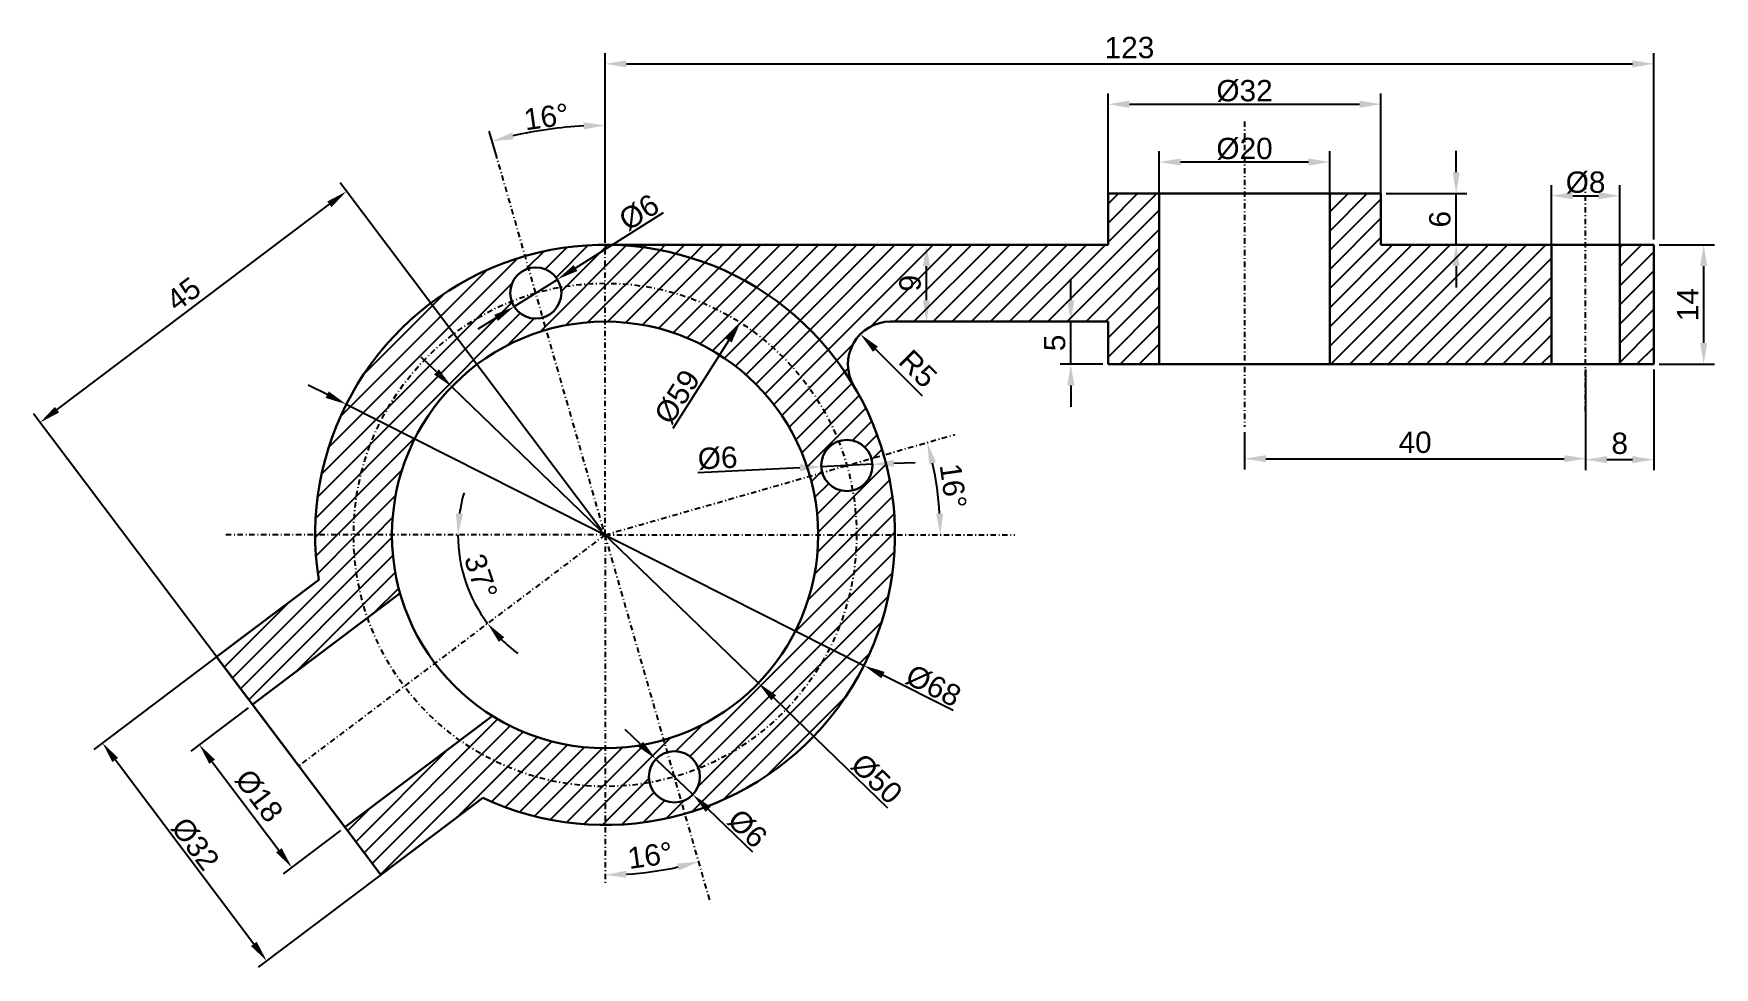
# Model space of a CAD drawing. Header units: millimetres. Extents: x -67 to 130, y -51 to 59.
import ezdxf

# ---------------------------------------------------------------- set-up
doc = ezdxf.new("R2010")
doc.units = ezdxf.units.MM
doc.header["$LTSCALE"] = 0.05
doc.linetypes.add('DASHDOT', pattern=[25.4, 12.7, -6.35, 0, -6.35])
for name, color, linetype in [('Axe', 1, 'DASHDOT'), ('Cote', 7, 'Continuous'), ('Hasuri', 3, 'Continuous')]:
    doc.layers.add(name, color=color, linetype=linetype)
doc.layers.add('Groase', color=5, linetype='Continuous', lineweight=30)
doc.styles.get("Standard").update_dxf_attribs({"font": 'Arial.ttf'})
doc.dimstyles.new('ISO-25', dxfattribs={"dimtxt": 2.5, "dimasz": 2.5, "dimexe": 1.25, "dimexo": 0.625, "dimtad": 1, "dimtxsty": 'Standard', "dimcen": 2.5, "dimadec": 0, "dimazin": 0, "dimtfac": 1, "dimtmove": 0, "dimatfit": 3, "dimfxl": 1, "dimarcsym": 0})
doc.dimstyles.new('ISO-25 - FI', dxfattribs={"dimtxt": 2.5, "dimasz": 2.5, "dimexe": 1.25, "dimexo": 0, "dimgap": 0.2, "dimtad": 1, "dimtxsty": 'Standard', "dimcen": 2.5, "dimadec": 0, "dimazin": 0, "dimtfac": 1, "dimtmove": 0, "dimatfit": 3, "dimfxl": 1, "dimarcsym": 0})

# ---------------------------------------------------------------- blocks, each defined once
blk = doc.blocks.new('*D4')
at = {"layer": 'Cote', "color": 0, "lineweight": -2, "transparency": 16777216}
for p, q in [((-41.85, -20.27), (-48.59, -25.34)), ((-46.08, -26.59), (-38.26, -36.97)), ((-31.02, -34.65), (-37.75, -39.72))]:
    blk.add_line(p, q, dxfattribs=at)
at = {"layer": 'Cote', "color": 0, "transparency": 16777216}
for points in [[(-45.75, -26.34), (-46.42, -26.84), (-47.59, -24.59)], [(-37.93, -36.72), (-38.59, -37.22), (-36.75, -38.97)]]:
    blk.add_solid(points, dxfattribs=at)
at = {"layer": 'Defpoints', "color": 0, "transparency": 16777216}
for p in [(-41.35, -19.89), (-30.52, -34.27), (-36.75, -38.97)]:
    blk.add_point(p, dxfattribs=at)
at = {"layer": 'Cote', "color": 0, "transparency": 16777216, "insert": (-40.6, -30.59), "char_height": 2.5, "attachment_point": 5, "rotation": 307}
blk.add_mtext('%%C18', dxfattribs=at)
blk = doc.blocks.new('*D5')
at = {"layer": 'Cote', "color": 0, "lineweight": -2, "transparency": 16777216}
for p, q in [((-0.38, 0.5), (-31.09, 41.25)), ((-64.28, 14.68), (-32.33, 38.75)), ((-36.31, -26.58), (-67.03, 14.17))]:
    blk.add_line(p, q, dxfattribs=at)
at = {"layer": 'Cote', "color": 0, "transparency": 16777216}
for points in [[(-32.58, 39.08), (-32.08, 38.42), (-30.34, 40.26)], [(-64.53, 15.01), (-64.03, 14.35), (-66.27, 13.17)]]:
    blk.add_solid(points, dxfattribs=at)
at = {"layer": 'Defpoints', "color": 0, "transparency": 16777216}
for p in [(-30.34, 40.26), (0, 0), (-35.94, -27.08)]:
    blk.add_point(p, dxfattribs=at)
at = {"layer": 'Cote', "color": 0, "transparency": 16777216, "insert": (-49.45, 28.23), "char_height": 2.5, "attachment_point": 5, "rotation": 37}
blk.add_mtext('45', dxfattribs=at)
blk = doc.blocks.new('*D6')
at = {"layer": 'Cote', "color": 0, "lineweight": -2, "transparency": 16777216}
for p, q in [((-45.57, -14.3), (-59.95, -25.14)), ((-57.44, -26.38), (-41.19, -47.95)), ((-26.31, -39.86), (-40.69, -50.69))]:
    blk.add_line(p, q, dxfattribs=at)
at = {"layer": 'Cote', "color": 0, "transparency": 16777216}
for points in [[(-57.11, -26.13), (-57.78, -26.63), (-58.95, -24.39)], [(-40.86, -47.69), (-41.53, -48.2), (-39.69, -49.94)]]:
    blk.add_solid(points, dxfattribs=at)
at = {"layer": 'Defpoints', "color": 0, "transparency": 16777216}
for p in [(-45.57, -14.3), (-26.31, -39.86), (-39.69, -49.94)]:
    blk.add_point(p, dxfattribs=at)
at = {"layer": 'Cote', "color": 0, "transparency": 16777216, "insert": (-48.08, -36.23), "char_height": 2.5, "attachment_point": 5, "rotation": 307}
blk.add_mtext('%%c32', dxfattribs=at)
blk = doc.blocks.new('*D7')
at = {"layer": 'Cote', "color": 0, "lineweight": -2, "transparency": 16777216}
for p, q in [((6.83, 37.75), (-3.47, 31.28)), ((-10.67, 26.76), (-5.59, 29.95)), ((-12.79, 25.43), (-14.91, 24.1))]:
    blk.add_line(p, q, dxfattribs=at)
at = {"layer": 'Cote', "color": 0, "transparency": 16777216}
for points in [[(-3.69, 31.63), (-3.25, 30.93), (-5.59, 29.95)], [(-13.01, 25.79), (-12.57, 25.08), (-10.67, 26.76)]]:
    blk.add_solid(points, dxfattribs=at)
at = {"layer": 'Defpoints', "color": 0, "transparency": 16777216}
for p in [(-5.59, 29.95), (-10.67, 26.76)]:
    blk.add_point(p, dxfattribs=at)
at = {"layer": 'Cote', "color": 0, "transparency": 16777216, "insert": (3.99, 37.8), "char_height": 2.5, "attachment_point": 5, "rotation": 32.1252}
blk.add_mtext('%%c6', dxfattribs=at)
blk = doc.blocks.new('*D8')
at = {"layer": 'Cote', "color": 0, "lineweight": -2, "transparency": 16777216}
for p, q in [((-12.77, 44.54), (-13.58, 47.34)), ((0, 45.78), (0, 49.25))]:
    blk.add_line(p, q, dxfattribs=at)
blk.add_arc((0, 0), 48, 92.9844, 103.0156, dxfattribs=at)
at = {"layer": 'Cote', "color": 0, "transparency": 16777216}
for points in [[(-2.51, 48.35), (-2.49, 47.52), (0, 48)], [(-10.71, 46.37), (-10.92, 47.17), (-13.23, 46.14)]]:
    blk.add_solid(points, dxfattribs=at)
at = {"layer": 'Defpoints', "color": 0, "transparency": 16777216}
for p in [(-4.46, 47.79), (0, 45.78), (-12.77, 44.54), (0, 0), (12.27, -42.78)]:
    blk.add_point(p, dxfattribs=at)
at = {"layer": 'Cote', "color": 0, "transparency": 16777216, "insert": (-6.89, 49), "char_height": 2.5, "attachment_point": 5, "rotation": 8}
blk.add_mtext('16%%D', dxfattribs=at)
blk = doc.blocks.new('*D9')
at = {"layer": 'Cote', "color": 0, "lineweight": -2, "transparency": 16777216}
for start, end in [(163.3918, 171.6959), (180, 217), (225.3041, 233.6082)]:
    blk.add_arc((0, 0), 17.26, start, end, dxfattribs=at)
at = {"layer": 'Cote', "color": 0, "transparency": 16777216}
for points in [[(-16.67, 2.46), (-17.5, 2.52), (-17.26, 0)], [(-12.46, -12.55), (-11.83, -12), (-13.79, -10.39)]]:
    blk.add_solid(points, dxfattribs=at)
at = {"layer": 'Defpoints', "color": 0, "transparency": 16777216}
for p in [(-44.55, 0), (0, 0), (0, 0), (-16.87, -3.69), (-35.94, -27.08)]:
    blk.add_point(p, dxfattribs=at)
at = {"layer": 'Cote', "color": 0, "transparency": 16777216, "insert": (-14.57, -4.87), "char_height": 2.5, "attachment_point": 5, "rotation": 288.5}
blk.add_mtext('37°', dxfattribs=at)
blk = doc.blocks.new('*D10')
at = {"layer": 'Cote', "color": 0, "lineweight": -2, "transparency": 16777216}
blk.add_arc((0, 0), 39.86, 273.5946, 282.4054, dxfattribs=at)
at = {"layer": 'Cote', "color": 0, "transparency": 16777216}
for points in [[(2.51, -40.19), (2.49, -39.36), (0, -39.86)], [(8.46, -38.52), (8.66, -39.33), (10.99, -38.31)]]:
    blk.add_solid(points, dxfattribs=at)
at = {"layer": 'Defpoints', "color": 0, "transparency": 16777216}
for p in [(-12.77, 44.54), (0, 0), (0, -41.04), (3.7, -39.68), (12.27, -42.78)]:
    blk.add_point(p, dxfattribs=at)
at = {"layer": 'Cote', "color": 0, "transparency": 16777216, "insert": (5.28, -37.58), "char_height": 2.5, "attachment_point": 5, "rotation": 8}
blk.add_mtext('16°', dxfattribs=at)
blk = doc.blocks.new('*D11')
at = {"layer": 'Cote', "color": 0, "lineweight": -2, "transparency": 16777216}
for p, q in [((4.17, -24.55), (2.36, -22.81)), ((5.97, -26.28), (10.29, -30.44)), ((17.33, -37.2), (12.1, -32.17))]:
    blk.add_line(p, q, dxfattribs=at)
at = {"layer": 'Cote', "color": 0, "transparency": 16777216}
for points in [[(4.45, -24.25), (3.88, -24.85), (5.97, -26.28)], [(12.39, -31.87), (11.81, -32.47), (10.29, -30.44)]]:
    blk.add_solid(points, dxfattribs=at)
at = {"layer": 'Defpoints', "color": 0, "transparency": 16777216}
for p in [(5.97, -26.28), (10.29, -30.44)]:
    blk.add_point(p, dxfattribs=at)
at = {"layer": 'Cote', "color": 0, "transparency": 16777216, "insert": (16.69, -34.43), "char_height": 2.5, "attachment_point": 5, "rotation": 316.1474}
blk.add_mtext('%%c6', dxfattribs=at)
blk = doc.blocks.new('*D12')
at = {"layer": 'Cote', "color": 0, "lineweight": -2, "transparency": 16777216}
for p, q in [((-19.78, 19.1), (-21.58, 20.84)), ((-17.98, 17.37), (17.98, -17.37)), ((33.18, -32.04), (19.78, -19.1))]:
    blk.add_line(p, q, dxfattribs=at)
at = {"layer": 'Cote', "color": 0, "transparency": 16777216}
for points in [[(-19.49, 19.4), (-20.07, 18.8), (-17.98, 17.37)], [(20.07, -18.8), (19.49, -19.4), (17.98, -17.37)]]:
    blk.add_solid(points, dxfattribs=at)
at = {"layer": 'Defpoints', "color": 0, "transparency": 16777216}
for p in [(-17.98, 17.37), (17.98, -17.37)]:
    blk.add_point(p, dxfattribs=at)
at = {"layer": 'Cote', "color": 0, "transparency": 16777216, "insert": (31.84, -28.6), "char_height": 2.5, "attachment_point": 5, "rotation": 316.0023}
blk.add_mtext('%%c50', dxfattribs=at)
blk = doc.blocks.new('*D13')
at = {"layer": 'Cote', "color": 0, "lineweight": -2, "transparency": 16777216}
for p, q in [((-32.59, 16.44), (-34.82, 17.56)), ((-30.36, 15.31), (30.36, -15.31)), ((40.81, -20.58), (32.59, -16.44))]:
    blk.add_line(p, q, dxfattribs=at)
at = {"layer": 'Cote', "color": 0, "transparency": 16777216}
for points in [[(-32.4, 16.81), (-32.78, 16.06), (-30.36, 15.31)], [(32.78, -16.06), (32.4, -16.81), (30.36, -15.31)]]:
    blk.add_solid(points, dxfattribs=at)
at = {"layer": 'Defpoints', "color": 0, "transparency": 16777216}
for p in [(-30.36, 15.31), (30.36, -15.31)]:
    blk.add_point(p, dxfattribs=at)
at = {"layer": 'Cote', "color": 0, "transparency": 16777216, "insert": (38.51, -17.69), "char_height": 2.5, "attachment_point": 5, "rotation": 333.2362}
blk.add_mtext('%%c68', dxfattribs=at)
blk = doc.blocks.new('*D14')
at = {"layer": 'Cote', "color": 0, "lineweight": -2, "transparency": 16777216}
for p, q in [((31.35, 8.27), (25.36, 7.99)), ((33.85, 8.39), (36.35, 8.5)), ((10.89, 7.32), (22.86, 7.88))]:
    blk.add_line(p, q, dxfattribs=at)
at = {"layer": 'Cote', "color": 0, "transparency": 16777216}
for points in [[(22.84, 8.29), (22.88, 7.46), (25.36, 7.99)], [(33.83, 8.8), (33.87, 7.97), (31.35, 8.27)]]:
    blk.add_solid(points, dxfattribs=at)
at = {"layer": 'Defpoints', "color": 0, "transparency": 16777216}
for p in [(25.36, 7.99), (31.35, 8.27)]:
    blk.add_point(p, dxfattribs=at)
at = {"layer": 'Cote', "color": 0, "transparency": 16777216, "insert": (13.2, 8.98), "char_height": 2.5, "attachment_point": 5, "rotation": 2.6546}
blk.add_mtext('%%c6', dxfattribs=at)
blk = doc.blocks.new('*D15')
at = {"layer": 'Cote', "color": 0, "lineweight": -2, "transparency": 16777216}
blk.add_line((7.97, 12.51), (14.51, 22.77), dxfattribs=at)
at = {"layer": 'Cote', "color": 0, "transparency": 16777216}
blk.add_solid([(14.16, 23), (14.86, 22.55), (15.85, 24.88)], dxfattribs=at)
at = {"layer": 'Defpoints', "color": 0, "transparency": 16777216}
for p in [(15.85, 24.88), (-15.85, -24.88)]:
    blk.add_point(p, dxfattribs=at)
at = {"layer": 'Cote', "color": 0, "transparency": 16777216, "insert": (8.47, 16.17), "char_height": 2.5, "attachment_point": 5, "rotation": 57.4991}
blk.add_mtext('%%c59', dxfattribs=at)
blk = doc.blocks.new('*D16')
at = {"layer": 'Cote', "color": 0, "lineweight": -2, "transparency": 16777216}
blk.add_arc((0, 0), 39.32, 3.6439, 12.3561, dxfattribs=at)
at = {"layer": 'Cote', "color": 0, "transparency": 16777216}
for points in [[(38, 8.31), (38.81, 8.52), (37.79, 10.84)], [(39.65, 2.51), (38.82, 2.49), (39.32, 0)]]:
    blk.add_solid(points, dxfattribs=at)
at = {"layer": 'Defpoints', "color": 0, "transparency": 16777216}
for p in [(41.03, 11.77), (39.15, 3.65), (0, 0), (0, 0), (48.06, 0)]:
    blk.add_point(p, dxfattribs=at)
at = {"layer": 'Cote', "color": 0, "transparency": 16777216, "insert": (40.82, 5.74), "char_height": 2.5, "attachment_point": 5, "rotation": 278}
blk.add_mtext('16°', dxfattribs=at)
blk = doc.blocks.new('*D17')
at = {"layer": 'Cote', "color": 0, "lineweight": -2, "transparency": 16777216}
blk.add_line((37.24, 16.26), (31.71, 21.76), dxfattribs=at)
at = {"layer": 'Cote', "color": 0, "transparency": 16777216}
blk.add_solid([(32, 22.06), (31.42, 21.47), (29.94, 23.53)], dxfattribs=at)
at = {"layer": 'Defpoints', "color": 0, "transparency": 16777216}
for p in [(29.94, 23.53), (33.48, 20)]:
    blk.add_point(p, dxfattribs=at)
at = {"layer": 'Cote', "color": 0, "transparency": 16777216, "insert": (36.7, 19.48), "char_height": 2.5, "attachment_point": 5, "rotation": 315.1447}
blk.add_mtext('R5', dxfattribs=at)
blk = doc.blocks.new('*D18')
at = {"layer": 'Cote', "color": 0, "lineweight": -2, "transparency": 16777216}
for p, q in [((34.11, 34), (38.94, 34)), ((37.69, 27.5), (37.69, 31.5)), ((34.11, 25), (38.94, 25))]:
    blk.add_line(p, q, dxfattribs=at)
at = {"layer": 'Cote', "color": 0, "transparency": 16777216}
for points in [[(37.27, 31.5), (38.1, 31.5), (37.69, 34)], [(37.27, 27.5), (38.1, 27.5), (37.69, 25)]]:
    blk.add_solid(points, dxfattribs=at)
at = {"layer": 'Defpoints', "color": 0, "transparency": 16777216}
for p in [(33.48, 34), (37.69, 34), (33.48, 25)]:
    blk.add_point(p, dxfattribs=at)
at = {"layer": 'Cote', "color": 0, "transparency": 16777216, "insert": (35.78, 29.5), "char_height": 2.5, "attachment_point": 5, "rotation": 90}
blk.add_mtext('9', dxfattribs=at)
blk = doc.blocks.new('*D19')
at = {"layer": 'Cote', "color": 0, "lineweight": -2, "transparency": 16777216}
for p, q in [((54.62, 27.5), (54.62, 30)), ((58.37, 25), (53.37, 25)), ((54.62, 20), (54.62, 25)), ((58.37, 20), (53.37, 20)), ((54.62, 17.5), (54.62, 15))]:
    blk.add_line(p, q, dxfattribs=at)
at = {"layer": 'Cote', "color": 0, "transparency": 16777216}
for points in [[(54.21, 27.5), (55.04, 27.5), (54.62, 25)], [(54.21, 17.5), (55.04, 17.5), (54.62, 20)]]:
    blk.add_solid(points, dxfattribs=at)
at = {"layer": 'Defpoints', "color": 0, "transparency": 16777216}
for p in [(54.62, 25), (59, 25), (59, 20)]:
    blk.add_point(p, dxfattribs=at)
at = {"layer": 'Cote', "color": 0, "transparency": 16777216, "insert": (52.73, 22.5), "char_height": 2.5, "attachment_point": 5, "rotation": 90}
blk.add_mtext('5', dxfattribs=at)
blk = doc.blocks.new('*D20')
at = {"layer": 'Cote', "color": 0, "lineweight": -2, "transparency": 16777216}
for p, q in [((0, 34.62), (0, 56.46)), ((2.5, 55.21), (120.5, 55.21)), ((123, 34.62), (123, 56.46))]:
    blk.add_line(p, q, dxfattribs=at)
at = {"layer": 'Cote', "color": 0, "transparency": 16777216}
for points in [[(2.5, 55.63), (2.5, 54.8), (0, 55.21)], [(120.5, 55.63), (120.5, 54.8), (123, 55.21)]]:
    blk.add_solid(points, dxfattribs=at)
at = {"layer": 'Defpoints', "color": 0, "transparency": 16777216}
for p in [(123, 55.21), (0, 34), (123, 34)]:
    blk.add_point(p, dxfattribs=at)
at = {"layer": 'Cote', "color": 0, "transparency": 16777216, "insert": (61.5, 57.11), "char_height": 2.5, "attachment_point": 5}
blk.add_mtext('123', dxfattribs=at)
blk = doc.blocks.new('*D21')
at = {"layer": 'Cote', "color": 0, "lineweight": -2, "transparency": 16777216}
for p, q in [((59, 40), (59, 51.73)), ((91, 40), (91, 51.73)), ((61.5, 50.48), (88.5, 50.48))]:
    blk.add_line(p, q, dxfattribs=at)
at = {"layer": 'Cote', "color": 0, "transparency": 16777216}
for points in [[(61.5, 50.9), (61.5, 50.06), (59, 50.48)], [(88.5, 50.9), (88.5, 50.06), (91, 50.48)]]:
    blk.add_solid(points, dxfattribs=at)
at = {"layer": 'Defpoints', "color": 0, "transparency": 16777216}
for p in [(91, 50.48), (59, 40), (91, 40)]:
    blk.add_point(p, dxfattribs=at)
at = {"layer": 'Cote', "color": 0, "transparency": 16777216, "insert": (75, 52.03), "char_height": 2.5, "attachment_point": 5}
blk.add_mtext('%%c32', dxfattribs=at)
blk = doc.blocks.new('*D22')
at = {"layer": 'Cote', "color": 0, "lineweight": -2, "transparency": 16777216}
for p, q in [((65, 40), (65, 44.96)), ((67.5, 43.71), (82.5, 43.71)), ((85, 40), (85, 44.96))]:
    blk.add_line(p, q, dxfattribs=at)
at = {"layer": 'Cote', "color": 0, "transparency": 16777216}
for points in [[(67.5, 44.12), (67.5, 43.29), (65, 43.71)], [(82.5, 44.12), (82.5, 43.29), (85, 43.71)]]:
    blk.add_solid(points, dxfattribs=at)
at = {"layer": 'Defpoints', "color": 0, "transparency": 16777216}
for p in [(85, 43.71), (65, 40), (85, 40)]:
    blk.add_point(p, dxfattribs=at)
at = {"layer": 'Cote', "color": 0, "transparency": 16777216, "insert": (75, 45.25), "char_height": 2.5, "attachment_point": 5}
blk.add_mtext('%%c20', dxfattribs=at)
blk = doc.blocks.new('*D23')
at = {"layer": 'Cote', "color": 0, "lineweight": -2, "transparency": 16777216}
for p, q in [((99.82, 42.5), (99.82, 45)), ((91.62, 40), (101.07, 40)), ((99.82, 34), (99.82, 40)), ((91.62, 34), (101.07, 34)), ((99.82, 31.5), (99.82, 29))]:
    blk.add_line(p, q, dxfattribs=at)
at = {"layer": 'Cote', "color": 0, "transparency": 16777216}
for points in [[(99.4, 42.5), (100.24, 42.5), (99.82, 40)], [(99.4, 31.5), (100.24, 31.5), (99.82, 34)]]:
    blk.add_solid(points, dxfattribs=at)
at = {"layer": 'Defpoints', "color": 0, "transparency": 16777216}
for p in [(91, 40), (99.82, 40), (91, 34)]:
    blk.add_point(p, dxfattribs=at)
at = {"layer": 'Cote', "color": 0, "transparency": 16777216, "insert": (97.92, 37), "char_height": 2.5, "attachment_point": 5, "rotation": 90}
blk.add_mtext('6', dxfattribs=at)
blk = doc.blocks.new('*D24')
at = {"layer": 'Cote', "color": 0, "lineweight": -2, "transparency": 16777216}
for p, q in [((75, 12.05), (75, 7.68)), ((115, 12.05), (115, 7.68)), ((77.5, 8.93), (112.5, 8.93))]:
    blk.add_line(p, q, dxfattribs=at)
at = {"layer": 'Cote', "color": 0, "transparency": 16777216}
for points in [[(77.5, 9.35), (77.5, 8.52), (75, 8.93)], [(112.5, 9.35), (112.5, 8.52), (115, 8.93)]]:
    blk.add_solid(points, dxfattribs=at)
at = {"layer": 'Defpoints', "color": 0, "transparency": 16777216}
for p in [(75, 12.67), (115, 12.67), (115, 8.93)]:
    blk.add_point(p, dxfattribs=at)
at = {"layer": 'Cote', "color": 0, "transparency": 16777216, "insert": (95, 10.84), "char_height": 2.5, "attachment_point": 5}
blk.add_mtext('40', dxfattribs=at)
blk = doc.blocks.new('*D25')
at = {"layer": 'Cote', "color": 0, "lineweight": -2, "transparency": 16777216}
for p, q in [((115, 19.38), (115, 7.57)), ((123, 19.38), (123, 7.57)), ((117.5, 8.82), (120.5, 8.82))]:
    blk.add_line(p, q, dxfattribs=at)
at = {"layer": 'Cote', "color": 0, "transparency": 16777216}
for points in [[(117.5, 9.23), (117.5, 8.4), (115, 8.82)], [(120.5, 9.23), (120.5, 8.4), (123, 8.82)]]:
    blk.add_solid(points, dxfattribs=at)
at = {"layer": 'Defpoints', "color": 0, "transparency": 16777216}
for p in [(115, 20), (123, 20), (123, 8.82)]:
    blk.add_point(p, dxfattribs=at)
at = {"layer": 'Cote', "color": 0, "transparency": 16777216, "insert": (119, 10.72), "char_height": 2.5, "attachment_point": 5}
blk.add_mtext('8', dxfattribs=at)
blk = doc.blocks.new('*D26')
at = {"layer": 'Cote', "color": 0, "lineweight": -2, "transparency": 16777216}
for p, q in [((123.62, 34), (130.1, 34)), ((128.85, 22.5), (128.85, 31.5)), ((123.62, 20), (130.1, 20))]:
    blk.add_line(p, q, dxfattribs=at)
at = {"layer": 'Cote', "color": 0, "transparency": 16777216}
for points in [[(128.44, 31.5), (129.27, 31.5), (128.85, 34)], [(128.44, 22.5), (129.27, 22.5), (128.85, 20)]]:
    blk.add_solid(points, dxfattribs=at)
at = {"layer": 'Defpoints', "color": 0, "transparency": 16777216}
for p in [(123, 34), (128.85, 34), (123, 20)]:
    blk.add_point(p, dxfattribs=at)
at = {"layer": 'Cote', "color": 0, "transparency": 16777216, "insert": (126.97, 27), "char_height": 2.5, "attachment_point": 5, "rotation": 90}
blk.add_mtext('14', dxfattribs=at)
blk = doc.blocks.new('*D27')
at = {"layer": 'Cote', "color": 0, "lineweight": -2, "transparency": 16777216}
for p, q in [((111, 34), (111, 41)), ((113.5, 39.75), (116.5, 39.75)), ((119, 34), (119, 41))]:
    blk.add_line(p, q, dxfattribs=at)
at = {"layer": 'Cote', "color": 0, "transparency": 16777216}
for points in [[(113.5, 40.17), (113.5, 39.34), (111, 39.75)], [(116.5, 40.17), (116.5, 39.34), (119, 39.75)]]:
    blk.add_solid(points, dxfattribs=at)
at = {"layer": 'Defpoints', "color": 0, "transparency": 16777216}
for p in [(119, 39.75), (111, 34), (119, 34)]:
    blk.add_point(p, dxfattribs=at)
at = {"layer": 'Cote', "color": 0, "transparency": 16777216, "insert": (115, 41.3), "char_height": 2.5, "attachment_point": 5}
blk.add_mtext('%%c8', dxfattribs=at)

msp = doc.modelspace()

# ---------------------------------------------------------------- hatches: boundary and pattern name
at = {"layer": 'Hasuri'}
h = msp.add_hatch(dxfattribs=at)
h.set_pattern_fill('ANSI31', color=256, scale=0.5)
h.paths.add_polyline_path([(-29.5, 0), (-34, 0, 0.0389733), (-33.588, -5.276), (-45.568, -14.304), (-41.355, -19.894), (-27.853, -9.719, -0.0841338)])
h.paths.add_polyline_path([(-25, 0), (-29.5, 0, 0.0841338), (-27.853, -9.719), (-24.044, -6.849, -0.0694875)])
h.paths.add_polyline_path([(-14.33, -30.833, 0.1091977), (0, -34), (0, -29.5, -0.1549723), (-17.02, -24.095), (-30.522, -34.269), (-26.31, -39.86)])
h.paths.add_polyline_path([(-13.211, -21.224), (-17.02, -24.095, 0.1549723), (0, -29.5), (0, -25, -0.140095)])
h.paths.add_polyline_path([(8.958, -31.241, -0.4291926), (5.209, -29.036, -0.0444076), (0, -29.5), (0, -34, 0.0699268), (9.372, -32.683)])
h.paths.add_polyline_path([(7.304, -25.473), (6.891, -24.032, -0.0699268), (0, -25), (0, -29.5, 0.0444076), (5.209, -29.036, -0.0571579), (5.131, -28.357, -0.3345953)])
h.paths.add_polyline_path([(29.5, 0), (25, 0, -0.3345953), (6.891, -24.032), (7.304, -25.473, -0.3993915), (10.969, -27.385, 0.3065458)])
h.paths.add_polyline_path([(34, 0), (29.5, 0, -0.3065458), (10.969, -27.385, -0.0827184), (11.131, -28.357, -0.3345953), (8.958, -31.241), (9.372, -32.683, 0.3345953)])
h.paths.add_polyline_path([(32.683, 9.372), (31.241, 8.958, -0.0699268), (31.357, 8.131, -0.3487976), (29.036, 5.209, -0.0444076), (29.5, 0), (34, 0, 0.0699268)])
h.paths.add_polyline_path([(29.036, 5.209, -0.3993915), (25.473, 7.304), (24.032, 6.891, -0.0699268), (25, 0), (29.5, 0, 0.0444076)])
h.paths.add_polyline_path([(0, 34), (0, 29.5, -0.3065458), (27.385, 10.969, -0.4291926), (31.241, 8.958), (32.683, 9.372, 0.3345953)])
h.paths.add_polyline_path([(0, 29.5), (0, 25, -0.3345953), (24.032, 6.891), (25.473, 7.304, -0.0699268), (25.357, 8.131, -0.3205134), (27.385, 10.969, 0.3065458)])
h.paths.add_polyline_path([(0, 29.5, 0.0444076), (-5.209, 29.036, -0.0571579), (-5.131, 28.357, -0.3345953), (-7.304, 25.473), (-6.891, 24.032, -0.0699268), (0, 25)])
h.paths.add_polyline_path([(0, 34, 0.0699268), (-9.372, 32.683), (-8.958, 31.241, -0.4291926), (-5.209, 29.036, -0.0444076), (0, 29.5)])
h.paths.add_polyline_path([(65, 40), (59, 40), (59, 34), (0, 34, -0.2639692), (29.189, 17.436, -0.582317), (33.481, 25), (59, 25), (59, 20), (65, 20)])
h.paths.add_polyline_path([(111, 34), (91, 34), (91, 40), (85, 40), (85, 20), (111, 20)])
h.paths.add_polyline_path([(123, 34), (119, 34), (119, 20), (123, 20)])
h = msp.add_hatch(dxfattribs=at)
h.set_pattern_fill('ANSI31', color=256, scale=0.5)
h.paths.add_polyline_path([(-10.969, 27.385, -0.0827184), (-11.131, 28.357, -0.3345953), (-8.958, 31.241), (-9.372, 32.683, 0.3345953), (-34, 0), (-29.5, 0, -0.3065458)])
h.paths.add_polyline_path([(-6.891, 24.032), (-7.304, 25.473, -0.3993915), (-10.969, 27.385, 0.3065458), (-29.5, 0), (-25, 0, -0.3345953)])

# ---------------------------------------------------------------- linework, layer by layer
at = {"layer": 'Axe'}
for p, q in [((75, 48.467), (75, 12.671)), ((0, 0), (0, 45.781)), ((12.268, -42.782), (-12.773, 44.544)), ((115, 14.496), (115, 42.15)), ((0, 0), (41.034, 11.766)), ((0, 0), (-44.547, 0)), ((0, 0), (-35.939, -27.082)), ((0, 0), (0, -41.035)), ((0, 0), (48.06, 0)), ((0, 0), (0, 0))]:
    msp.add_line(p, q, dxfattribs=at)
msp.add_circle((0, 0), 29.5, dxfattribs=at)
at = {"layer": 'Groase'}
for p, q in [((59, 34), (59, 40)), ((59, 40), (91, 40)), ((75, 40), (65, 40)), ((65, 40), (65, 20)), ((75, 40), (85, 40)), ((85, 40), (85, 20)), ((91, 40), (91, 34)), ((0, 34), (59, 34)), ((91, 34), (123, 34)), ((115, 34), (111, 34)), ((111, 34), (111, 20)), ((115, 34), (119, 34)), ((119, 34), (119, 20)), ((123, 34), (123, 20)), ((59, 25), (33.481, 25)), ((59, 20), (59, 25)), ((123, 20), (59, 20)), ((-33.588, -5.276), (-45.568, -14.304)), ((-24.044, -6.849), (-41.355, -19.894)), ((-45.568, -14.304), (-26.31, -39.86)), ((-13.211, -21.224), (-30.522, -34.269)), ((-14.33, -30.833), (-26.31, -39.86))]:
    msp.add_line(p, q, dxfattribs=at)
for centre, radius in [((-8.131, 28.357), 3), ((0, 0), 25), ((28.357, 8.131), 3), ((8.131, -28.357), 3)]:
    msp.add_circle(centre, radius, dxfattribs=at)
for centre, radius, start, end in [((0, 0), 34, 245.07249, 188.92751), ((33.481, 20), 5, 90, 210.85189)]:
    msp.add_arc(centre, radius, start, end, dxfattribs=at)

# ---------------------------------------------------------------- dimensions: what is measured, and where the dimension line sits
at = {"layer": 'Cote'}
for base, p1, p2, picture, middle in [((123, 55.212), (0, 34), (123, 34), '*D20', (61.5, 57.115)), ((123, 8.817), (115, 20), (123, 20), '*D25', (119, 10.719)), ((115, 8.935), (75, 12.671), (115, 12.671), '*D24', (95, 10.836))]:
    dim = msp.add_linear_dim(base=base, p1=p1, p2=p2, dimstyle='ISO-25', dxfattribs=at)
    dim.commit()
    dim.dimension.update_dxf_attribs({"geometry": picture, "text_midpoint": middle})
for base, p1, p2, picture, middle in [((91, 50.479), (59, 40), (91, 40), '*D21', (75, 52.026)), ((85, 43.705), (65, 40), (85, 40), '*D22', (75, 45.252)), ((119, 39.752), (111, 34), (119, 34), '*D27', (115, 41.299))]:
    dim = msp.add_linear_dim(base=base, p1=p1, p2=p2, dimstyle='ISO-25 - FI', override={"dimpost": '%%c<>'}, dxfattribs=at)
    dim.commit()
    dim.dimension.update_dxf_attribs({"geometry": picture, "text_midpoint": middle})
dim = msp.add_angular_dim_2l(base=(-4.462, 47.794), line1=((0, 0), (0, 45.781)), line2=((12.268, -42.782), (-12.773, 44.544)), text='16%%D', dimstyle='ISO-25 - FI', override={"dimpost": '%%c<>'}, dxfattribs=at)
dim.commit()
dim.dimension.update_dxf_attribs({"geometry": '*D8', "text_midpoint": (-6.886, 48.997)})
for base, line1, line2, picture, middle in [((3.705, -39.683), ((12.268, -42.782), (-12.773, 44.544)), ((0, 0), (0, -41.035)), '*D10', (5.282, -37.585)), ((39.146, 3.654), ((0, 0), (48.06, 0)), ((0, 0), (41.034, 11.766)), '*D16', (40.816, 5.736)), ((-16.866, -3.688), ((0, 0), (-35.939, -27.082)), ((0, 0), (-44.547, 0)), '*D9', (-14.568, -4.874))]:
    dim = msp.add_angular_dim_2l(base=base, line1=line1, line2=line2, dimstyle='ISO-25', dxfattribs=at)
    dim.commit()
    dim.dimension.update_dxf_attribs({"geometry": picture, "text_midpoint": middle})
for base, p1, p2, picture, middle in [((99.819, 40), (91, 34), (91, 40), '*D23', (97.918, 37)), ((37.686, 34), (33.481, 25), (33.481, 34), '*D18', (35.785, 29.5)), ((128.855, 34), (123, 20), (123, 34), '*D26', (126.975, 27)), ((54.624, 25), (59, 20), (59, 25), '*D19', (52.728, 22.5))]:
    dim = msp.add_linear_dim(base=base, p1=p1, p2=p2, angle=90, dimstyle='ISO-25', dxfattribs=at)
    dim.commit()
    dim.dimension.update_dxf_attribs({"geometry": picture, "text_midpoint": middle})
dim = msp.add_aligned_dim(p1=(-35.939, -27.082), p2=(0, 0), distance=50.406, dimstyle='ISO-25', dxfattribs=at)
dim.commit()
dim.dimension.update_dxf_attribs({"geometry": '*D5', "text_midpoint": (-49.446, 28.23)})
for p1, p2, picture, middle in [((-10.672, 26.762), (-5.591, 29.953), '*D7', (4.816, 36.487)), ((-15.851, -24.88), (15.851, 24.88), '*D15', (9.772, 15.339)), ((-17.984, 17.366), (17.984, -17.366), '*D12', (30.771, -29.713)), ((31.354, 8.27), (25.36, 7.992), '*D14', (13.268, 7.432))]:
    dim = msp.add_diameter_dim_2p(p1=p1, p2=p2, dimstyle='ISO-25 - FI', override={"dimpost": '%%c<>'}, dxfattribs=at)
    dim.commit()
    dim.dimension.update_dxf_attribs({"geometry": picture, "text_midpoint": middle, "dimtype": 163})
dim = msp.add_radius_dim(center=(33.481, 20), mpoint=(29.937, 23.527), dimstyle='ISO-25', dxfattribs=at)
dim.commit()
dim.dimension.update_dxf_attribs({"geometry": '*D17', "text_midpoint": (35.36, 18.131), "dimtype": 164})
for p1, p2, picture, middle in [((-30.358, 15.311), (30.358, -15.311), '*D13', (38.512, -17.691)), ((5.968, -26.279), (10.295, -30.436), '*D11', (16.687, -34.432))]:
    dim = msp.add_diameter_dim_2p(p1=p1, p2=p2, dimstyle='ISO-25 - FI', override={"dimpost": '%%c<>'}, dxfattribs=at)
    dim.commit()
    dim.dimension.update_dxf_attribs({"geometry": picture, "text_midpoint": middle})
dim = msp.add_aligned_dim(p1=(-45.568, -14.304), p2=(-26.31, -39.86), distance=-16.753, dimstyle='ISO-25 - FI', override={"dimpost": '%%c<>'}, dxfattribs=at)
dim.commit()
dim.dimension.update_dxf_attribs({"geometry": '*D6', "text_midpoint": (-48.083, -36.233)})
dim = msp.add_aligned_dim(p1=(-41.355, -19.894), p2=(-30.522, -34.269), distance=-7.803, text='%%C18', dimstyle='ISO-25', dxfattribs=at)
dim.commit()
dim.dimension.update_dxf_attribs({"geometry": '*D4', "text_midpoint": (-40.596, -30.591)})

doc.saveas('drawing.dxf')
